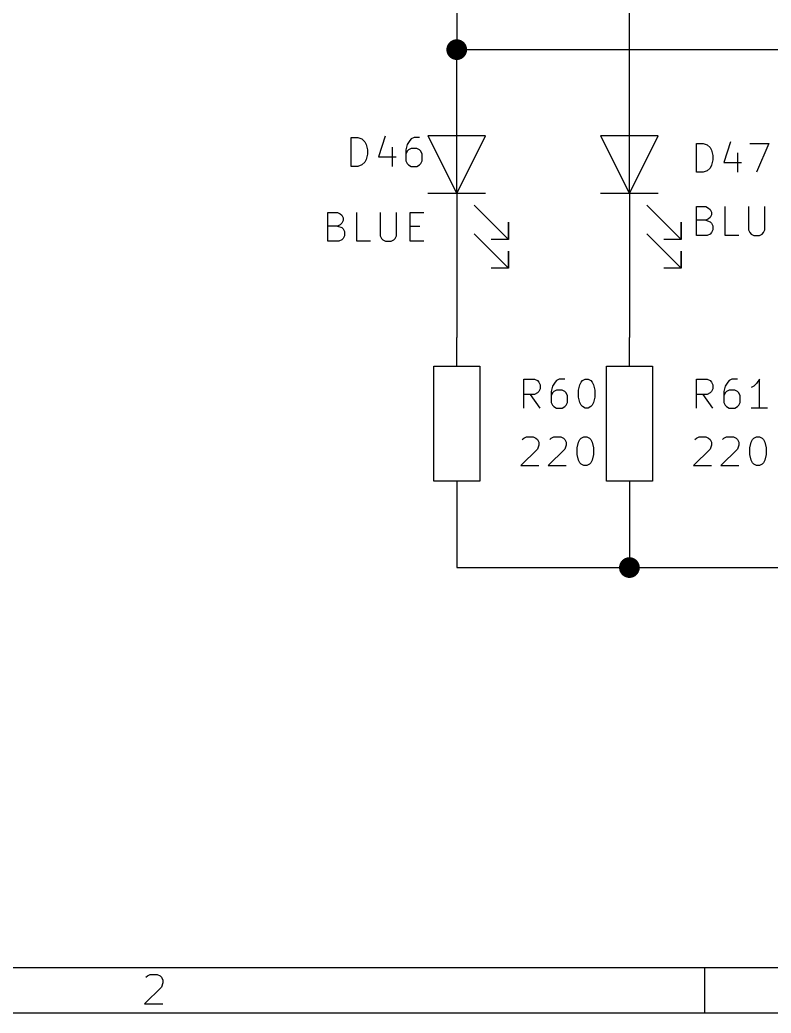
# Model space of a CAD drawing. Extents: x 0.4 to 11.3, y -7.9 to -0.4.
# Drawn here: x 3.141 to 4.446, y -7.874 to -6.148 of the extents above; entities that cross this region are included whole.
import ezdxf

# ---------------------------------------------------------------- set-up
doc = ezdxf.new("R2010")
doc.units = 0
doc.header["$MEASUREMENT"] = 0
for name, color, linetype in [('CYAN2', 4, 'CONTINUOUS'), ('GREEN3', 91, 'CONTINUOUS'), ('RED2', 1, 'CONTINUOUS')]:
    doc.layers.add(name, color=color, linetype=linetype)

msp = doc.modelspace()

# ---------------------------------------------------------------- linework, layer by layer
at = {"layer": 'CYAN2', "linetype": 'CONTINUOUS'}
for p, q in [((3.7758, -6.3504), (3.7639, -6.3861)), ((3.7163, -6.4028), (3.7163, -6.3528)), ((3.7163, -6.3528), (3.7282, -6.3528)), ((3.7282, -6.3528), (3.7353, -6.3552)), ((3.7353, -6.3552), (3.7401, -6.3599)), ((3.7401, -6.3599), (3.7425, -6.3647)), ((3.7425, -6.3647), (3.7449, -6.3742)), ((3.8139, -6.3647), (3.8115, -6.3742)), ((3.8187, -6.3576), (3.8139, -6.3647)), ((3.821, -6.3552), (3.8187, -6.3576)), ((3.8258, -6.3528), (3.821, -6.3552)), ((3.8353, -6.3528), (3.8258, -6.3528)), ((4.3163, -6.4128), (4.3163, -6.3628)), ((4.3163, -6.3628), (4.3282, -6.3628)), ((4.3163, -6.4128), (4.3163, -6.3628)), ((4.3163, -6.3628), (4.3282, -6.3628)), ((4.3282, -6.3628), (4.3353, -6.3652)), ((4.3282, -6.3628), (4.3353, -6.3652)), ((4.3353, -6.3652), (4.3401, -6.3699)), ((4.3353, -6.3652), (4.3401, -6.3699)), ((4.3758, -6.3604), (4.3639, -6.3961)), ((4.3758, -6.3604), (4.3639, -6.3961)), ((4.4091, -6.3628), (4.4425, -6.3628)), ((4.4091, -6.3628), (4.4425, -6.3628)), ((4.4425, -6.3628), (4.421, -6.4128)), ((4.4425, -6.3628), (4.421, -6.4128)), ((3.7449, -6.3814), (3.7425, -6.3909)), ((3.7449, -6.3742), (3.7449, -6.3814)), ((3.7639, -6.3861), (3.7949, -6.3861)), ((3.7877, -6.3695), (3.7877, -6.4028)), ((3.8115, -6.3742), (3.8115, -6.3933)), ((3.8139, -6.3766), (3.8115, -6.3814)), ((3.8163, -6.3742), (3.8139, -6.3766)), ((3.821, -6.3718), (3.8163, -6.3742)), ((3.8306, -6.3718), (3.821, -6.3718)), ((3.8353, -6.3742), (3.8306, -6.3718)), ((3.8377, -6.3766), (3.8353, -6.3742)), ((3.8401, -6.3814), (3.8377, -6.3766)), ((3.8401, -6.3933), (3.8401, -6.3814)), ((4.3401, -6.3699), (4.3425, -6.3747)), ((4.3401, -6.3699), (4.3425, -6.3747)), ((4.3425, -6.3747), (4.3449, -6.3842)), ((4.3425, -6.3747), (4.3449, -6.3842)), ((4.3449, -6.3842), (4.3449, -6.3914)), ((4.3449, -6.3842), (4.3449, -6.3914)), ((4.3877, -6.3795), (4.3877, -6.4128)), ((4.3877, -6.3795), (4.3877, -6.4128)), ((3.7282, -6.4028), (3.7163, -6.4028)), ((3.7353, -6.4004), (3.7282, -6.4028)), ((3.7401, -6.3957), (3.7353, -6.4004)), ((3.7425, -6.3909), (3.7401, -6.3957)), ((3.8115, -6.3933), (3.8139, -6.398)), ((3.8139, -6.398), (3.8163, -6.4004)), ((3.8163, -6.4004), (3.821, -6.4028)), ((3.821, -6.4028), (3.8306, -6.4028)), ((3.8306, -6.4028), (3.8353, -6.4004)), ((3.8353, -6.4004), (3.8377, -6.398)), ((3.8377, -6.398), (3.8401, -6.3933)), ((4.3425, -6.4009), (4.3401, -6.4057)), ((4.3425, -6.4009), (4.3401, -6.4057)), ((4.3449, -6.3914), (4.3425, -6.4009)), ((4.3449, -6.3914), (4.3425, -6.4009)), ((4.3639, -6.3961), (4.3949, -6.3961)), ((4.3639, -6.3961), (4.3949, -6.3961)), ((4.3282, -6.4128), (4.3163, -6.4128)), ((4.3282, -6.4128), (4.3163, -6.4128)), ((4.3353, -6.4104), (4.3282, -6.4128)), ((4.3353, -6.4104), (4.3282, -6.4128)), ((4.3401, -6.4057), (4.3353, -6.4104)), ((4.3401, -6.4057), (4.3353, -6.4104)), ((3.6763, -6.5328), (3.6763, -6.4828)), ((3.6763, -6.4828), (3.6929, -6.4828)), ((3.6929, -6.4828), (3.6977, -6.4852)), ((3.6977, -6.4852), (3.7001, -6.4876)), ((3.7001, -6.4876), (3.7025, -6.4923)), ((3.7263, -6.5328), (3.7263, -6.4828)), ((3.7668, -6.4828), (3.7668, -6.5233)), ((3.7953, -6.5233), (3.7953, -6.4828)), ((3.8191, -6.5328), (3.8191, -6.4828)), ((3.8191, -6.4828), (3.8429, -6.4828)), ((4.3163, -6.5228), (4.3163, -6.4728)), ((4.3163, -6.4728), (4.3329, -6.4728)), ((4.3163, -6.5228), (4.3163, -6.4728)), ((4.3163, -6.4728), (4.3329, -6.4728)), ((4.3329, -6.4728), (4.3377, -6.4752)), ((4.3329, -6.4728), (4.3377, -6.4752)), ((4.3377, -6.4752), (4.3401, -6.4776)), ((4.3377, -6.4752), (4.3401, -6.4776)), ((4.3401, -6.4776), (4.3425, -6.4823)), ((4.3401, -6.4776), (4.3425, -6.4823)), ((4.3425, -6.4871), (4.3401, -6.4918)), ((4.3425, -6.4871), (4.3401, -6.4918)), ((4.3425, -6.4823), (4.3425, -6.4871)), ((4.3425, -6.4823), (4.3425, -6.4871)), ((4.3663, -6.5228), (4.3663, -6.4728)), ((4.3663, -6.5228), (4.3663, -6.4728)), ((4.4068, -6.4728), (4.4068, -6.5133)), ((4.4068, -6.4728), (4.4068, -6.5133)), ((4.4353, -6.5133), (4.4353, -6.4728)), ((4.4353, -6.5133), (4.4353, -6.4728)), ((3.6929, -6.5066), (3.6763, -6.5066)), ((3.6977, -6.5042), (3.6929, -6.5066)), ((3.6929, -6.5066), (3.7001, -6.509)), ((3.7001, -6.5018), (3.6977, -6.5042)), ((3.7025, -6.4971), (3.7001, -6.5018)), ((3.7025, -6.4923), (3.7025, -6.4971)), ((3.8191, -6.5066), (3.8358, -6.5066)), ((4.3329, -6.4966), (4.3163, -6.4966)), ((4.3329, -6.4966), (4.3163, -6.4966)), ((4.3377, -6.4942), (4.3329, -6.4966)), ((4.3377, -6.4942), (4.3329, -6.4966)), ((4.3329, -6.4966), (4.3401, -6.499)), ((4.3329, -6.4966), (4.3401, -6.499)), ((4.3401, -6.4918), (4.3377, -6.4942)), ((4.3401, -6.4918), (4.3377, -6.4942)), ((4.3401, -6.499), (4.3425, -6.5014)), ((4.3401, -6.499), (4.3425, -6.5014)), ((4.3425, -6.5014), (4.3449, -6.5061)), ((4.3425, -6.5014), (4.3449, -6.5061)), ((4.3449, -6.5061), (4.3449, -6.5133)), ((4.3449, -6.5061), (4.3449, -6.5133)), ((3.7001, -6.509), (3.7025, -6.5114)), ((3.7025, -6.5114), (3.7049, -6.5161)), ((3.7049, -6.5233), (3.7025, -6.528)), ((3.7049, -6.5161), (3.7049, -6.5233)), ((3.7668, -6.5233), (3.7691, -6.528)), ((3.7929, -6.528), (3.7953, -6.5233)), ((4.3353, -6.5228), (4.3163, -6.5228)), ((4.3353, -6.5228), (4.3163, -6.5228)), ((4.3401, -6.5204), (4.3353, -6.5228)), ((4.3401, -6.5204), (4.3353, -6.5228)), ((4.3425, -6.518), (4.3401, -6.5204)), ((4.3425, -6.518), (4.3401, -6.5204)), ((4.3449, -6.5133), (4.3425, -6.518)), ((4.3449, -6.5133), (4.3425, -6.518)), ((4.3901, -6.5228), (4.3663, -6.5228)), ((4.3901, -6.5228), (4.3663, -6.5228)), ((4.4068, -6.5133), (4.4091, -6.518)), ((4.4068, -6.5133), (4.4091, -6.518)), ((4.4091, -6.518), (4.4115, -6.5204)), ((4.4091, -6.518), (4.4115, -6.5204)), ((4.4115, -6.5204), (4.4163, -6.5228)), ((4.4115, -6.5204), (4.4163, -6.5228)), ((4.4163, -6.5228), (4.4258, -6.5228)), ((4.4163, -6.5228), (4.4258, -6.5228)), ((4.4258, -6.5228), (4.4306, -6.5204)), ((4.4258, -6.5228), (4.4306, -6.5204)), ((4.4306, -6.5204), (4.4329, -6.518)), ((4.4306, -6.5204), (4.4329, -6.518)), ((4.4329, -6.518), (4.4353, -6.5133)), ((4.4329, -6.518), (4.4353, -6.5133)), ((3.6953, -6.5328), (3.6763, -6.5328)), ((3.7001, -6.5304), (3.6953, -6.5328)), ((3.7025, -6.528), (3.7001, -6.5304)), ((3.7501, -6.5328), (3.7263, -6.5328)), ((3.7691, -6.528), (3.7715, -6.5304)), ((3.7715, -6.5304), (3.7763, -6.5328)), ((3.7763, -6.5328), (3.7858, -6.5328)), ((3.7858, -6.5328), (3.7906, -6.5304)), ((3.7906, -6.5304), (3.7929, -6.528)), ((3.8429, -6.5328), (3.8191, -6.5328)), ((4.0163, -6.8228), (4.0163, -6.7728)), ((4.0163, -6.7728), (4.0353, -6.7728)), ((4.0353, -6.7728), (4.0401, -6.7752)), ((4.0401, -6.7752), (4.0425, -6.7776)), ((4.0425, -6.7776), (4.0449, -6.7823)), ((4.0449, -6.7823), (4.0449, -6.7895)), ((4.071, -6.7776), (4.0663, -6.7847)), ((4.0734, -6.7752), (4.071, -6.7776)), ((4.0782, -6.7728), (4.0734, -6.7752)), ((4.0877, -6.7728), (4.0782, -6.7728)), ((4.1115, -6.7918), (4.1139, -6.7823)), ((4.1139, -6.7823), (4.1163, -6.7776)), ((4.1163, -6.7776), (4.1187, -6.7752)), ((4.1187, -6.7752), (4.1234, -6.7728)), ((4.1234, -6.7728), (4.1282, -6.7728)), ((4.1282, -6.7728), (4.1329, -6.7752)), ((4.1329, -6.7752), (4.1353, -6.7776)), ((4.1353, -6.7776), (4.1377, -6.7823)), ((4.1377, -6.7823), (4.1401, -6.7918)), ((4.3163, -6.8228), (4.3163, -6.7728)), ((4.3163, -6.7728), (4.3353, -6.7728)), ((4.3353, -6.7728), (4.3401, -6.7752)), ((4.3401, -6.7752), (4.3425, -6.7776)), ((4.3425, -6.7776), (4.3449, -6.7823)), ((4.3449, -6.7823), (4.3449, -6.7895)), ((4.371, -6.7776), (4.3663, -6.7847)), ((4.3734, -6.7752), (4.371, -6.7776)), ((4.3782, -6.7728), (4.3734, -6.7752)), ((4.3877, -6.7728), (4.3782, -6.7728)), ((4.421, -6.7799), (4.4163, -6.7847)), ((4.4258, -6.7728), (4.421, -6.7799)), ((4.4258, -6.8228), (4.4258, -6.7728)), ((4.0353, -6.799), (4.0163, -6.799)), ((4.0449, -6.8228), (4.0282, -6.799)), ((4.0401, -6.7966), (4.0353, -6.799)), ((4.0425, -6.7942), (4.0401, -6.7966)), ((4.0449, -6.7895), (4.0425, -6.7942)), ((4.0663, -6.7847), (4.0639, -6.7942)), ((4.0639, -6.7942), (4.0639, -6.8133)), ((4.0663, -6.7966), (4.0639, -6.8014)), ((4.0687, -6.7942), (4.0663, -6.7966)), ((4.0734, -6.7918), (4.0687, -6.7942)), ((4.0829, -6.7918), (4.0734, -6.7918)), ((4.0877, -6.7942), (4.0829, -6.7918)), ((4.0901, -6.7966), (4.0877, -6.7942)), ((4.0925, -6.8014), (4.0901, -6.7966)), ((4.1115, -6.8038), (4.1115, -6.7918)), ((4.1401, -6.7918), (4.1401, -6.8038)), ((4.3353, -6.799), (4.3163, -6.799)), ((4.3449, -6.8228), (4.3282, -6.799)), ((4.3401, -6.7966), (4.3353, -6.799)), ((4.3425, -6.7942), (4.3401, -6.7966)), ((4.3449, -6.7895), (4.3425, -6.7942)), ((4.3663, -6.7847), (4.3639, -6.7942)), ((4.3639, -6.7942), (4.3639, -6.8133)), ((4.3663, -6.7966), (4.3639, -6.8014)), ((4.3687, -6.7942), (4.3663, -6.7966)), ((4.3734, -6.7918), (4.3687, -6.7942)), ((4.3829, -6.7918), (4.3734, -6.7918)), ((4.3877, -6.7942), (4.3829, -6.7918)), ((4.3901, -6.7966), (4.3877, -6.7942)), ((4.3925, -6.8014), (4.3901, -6.7966)), ((4.4163, -6.7847), (4.4115, -6.7871)), ((4.0639, -6.8133), (4.0663, -6.818)), ((4.0901, -6.818), (4.0925, -6.8133)), ((4.0925, -6.8133), (4.0925, -6.8014)), ((4.1139, -6.8133), (4.1115, -6.8038)), ((4.1163, -6.818), (4.1139, -6.8133)), ((4.1377, -6.8133), (4.1353, -6.818)), ((4.1401, -6.8038), (4.1377, -6.8133)), ((4.3639, -6.8133), (4.3663, -6.818)), ((4.3901, -6.818), (4.3925, -6.8133)), ((4.3925, -6.8133), (4.3925, -6.8014)), ((4.0663, -6.818), (4.0687, -6.8204)), ((4.0687, -6.8204), (4.0734, -6.8228)), ((4.0734, -6.8228), (4.0829, -6.8228)), ((4.0829, -6.8228), (4.0877, -6.8204)), ((4.0877, -6.8204), (4.0901, -6.818)), ((4.1187, -6.8204), (4.1163, -6.818)), ((4.1234, -6.8228), (4.1187, -6.8204)), ((4.1282, -6.8228), (4.1234, -6.8228)), ((4.1329, -6.8204), (4.1282, -6.8228)), ((4.1353, -6.818), (4.1329, -6.8204)), ((4.3663, -6.818), (4.3687, -6.8204)), ((4.3687, -6.8204), (4.3734, -6.8228)), ((4.3734, -6.8228), (4.3829, -6.8228)), ((4.3829, -6.8228), (4.3877, -6.8204)), ((4.3877, -6.8204), (4.3901, -6.818)), ((4.4401, -6.8228), (4.4115, -6.8228)), ((4.0139, -6.8776), (4.0163, -6.8752)), ((4.0163, -6.8752), (4.021, -6.8728)), ((4.021, -6.8728), (4.0329, -6.8728)), ((4.0329, -6.8728), (4.0377, -6.8752)), ((4.0377, -6.8752), (4.0401, -6.8776)), ((4.0401, -6.8776), (4.0425, -6.8823)), ((4.0425, -6.8823), (4.0425, -6.8871)), ((4.0615, -6.8776), (4.0639, -6.8752)), ((4.0639, -6.8752), (4.0687, -6.8728)), ((4.0687, -6.8728), (4.0806, -6.8728)), ((4.0806, -6.8728), (4.0853, -6.8752)), ((4.0853, -6.8752), (4.0877, -6.8776)), ((4.0877, -6.8776), (4.0901, -6.8823)), ((4.0901, -6.8823), (4.0901, -6.8871)), ((4.1091, -6.8918), (4.1115, -6.8823)), ((4.1115, -6.8823), (4.1139, -6.8776)), ((4.1139, -6.8776), (4.1163, -6.8752)), ((4.1163, -6.8752), (4.121, -6.8728)), ((4.121, -6.8728), (4.1258, -6.8728)), ((4.1258, -6.8728), (4.1306, -6.8752)), ((4.1306, -6.8752), (4.1329, -6.8776)), ((4.1329, -6.8776), (4.1353, -6.8823)), ((4.1353, -6.8823), (4.1377, -6.8918)), ((4.3139, -6.8776), (4.3163, -6.8752)), ((4.3163, -6.8752), (4.321, -6.8728)), ((4.321, -6.8728), (4.3329, -6.8728)), ((4.3329, -6.8728), (4.3377, -6.8752)), ((4.3377, -6.8752), (4.3401, -6.8776)), ((4.3401, -6.8776), (4.3425, -6.8823)), ((4.3425, -6.8823), (4.3425, -6.8871)), ((4.3615, -6.8776), (4.3639, -6.8752)), ((4.3639, -6.8752), (4.3687, -6.8728)), ((4.3687, -6.8728), (4.3806, -6.8728)), ((4.3806, -6.8728), (4.3853, -6.8752)), ((4.3853, -6.8752), (4.3877, -6.8776)), ((4.3877, -6.8776), (4.3901, -6.8823)), ((4.3901, -6.8823), (4.3901, -6.8871)), ((4.4091, -6.8918), (4.4115, -6.8823)), ((4.4115, -6.8823), (4.4139, -6.8776)), ((4.4139, -6.8776), (4.4163, -6.8752)), ((4.4163, -6.8752), (4.421, -6.8728)), ((4.421, -6.8728), (4.4258, -6.8728)), ((4.4258, -6.8728), (4.4306, -6.8752)), ((4.4306, -6.8752), (4.4329, -6.8776)), ((4.4329, -6.8776), (4.4353, -6.8823)), ((4.4353, -6.8823), (4.4377, -6.8918)), ((4.0401, -6.8942), (4.0115, -6.9228)), ((4.0425, -6.8871), (4.0401, -6.8942)), ((4.0877, -6.8942), (4.0591, -6.9228)), ((4.0901, -6.8871), (4.0877, -6.8942)), ((4.1091, -6.9038), (4.1091, -6.8918)), ((4.1115, -6.9133), (4.1091, -6.9038)), ((4.1377, -6.9038), (4.1353, -6.9133)), ((4.1377, -6.8918), (4.1377, -6.9038)), ((4.3401, -6.8942), (4.3115, -6.9228)), ((4.3425, -6.8871), (4.3401, -6.8942)), ((4.3877, -6.8942), (4.3591, -6.9228)), ((4.3901, -6.8871), (4.3877, -6.8942)), ((4.4091, -6.9038), (4.4091, -6.8918)), ((4.4115, -6.9133), (4.4091, -6.9038)), ((4.4377, -6.9038), (4.4353, -6.9133)), ((4.4377, -6.8918), (4.4377, -6.9038)), ((4.1139, -6.918), (4.1115, -6.9133)), ((4.1163, -6.9204), (4.1139, -6.918)), ((4.121, -6.9228), (4.1163, -6.9204)), ((4.1306, -6.9204), (4.1258, -6.9228)), ((4.1329, -6.918), (4.1306, -6.9204)), ((4.1353, -6.9133), (4.1329, -6.918)), ((4.4139, -6.918), (4.4115, -6.9133)), ((4.4163, -6.9204), (4.4139, -6.918)), ((4.421, -6.9228), (4.4163, -6.9204)), ((4.4306, -6.9204), (4.4258, -6.9228)), ((4.4329, -6.918), (4.4306, -6.9204)), ((4.4353, -6.9133), (4.4329, -6.918)), ((4.0115, -6.9228), (4.0425, -6.9228)), ((4.0591, -6.9228), (4.0901, -6.9228)), ((4.1258, -6.9228), (4.121, -6.9228)), ((4.3115, -6.9228), (4.3425, -6.9228)), ((4.3591, -6.9228), (4.3901, -6.9228)), ((4.4258, -6.9228), (4.421, -6.9228))]:
    msp.add_line(p, q, dxfattribs=at)
at = {"layer": 'GREEN3', "linetype": 'CONTINUOUS'}
for p, q in [((3.9, -4.75), (3.9, -6.2)), ((4.2, -6.25), (4.2, -6.05)), ((3.9, -6.25), (3.9, -6.2)), ((3.9, -6.2), (6.95, -6.2)), ((3.9, -6.55), (3.9, -6.7)), ((4.2, -6.55), (4.2, -6.7)), ((3.9, -7), (3.9, -7.1)), ((4.2, -7), (4.2, -7.1)), ((3.9, -7.1), (4.2, -7.1)), ((4.2, -7.1), (4.5, -7.1))]:
    msp.add_line(p, q, dxfattribs=at)
at = {"layer": 'GREEN3', "const_width": 0.018}
for points in [[(3.891, -6.2, 1), (3.909, -6.2, 1)], [(4.191, -7.1, 1), (4.209, -7.1, 1)]]:
    msp.add_lwpolyline(points, format="xyb", close=True, dxfattribs=at)
at = {"layer": 'RED2', "linetype": 'CONTINUOUS'}
for p, q in [((3.9, -6.35), (3.9, -6.25)), ((4.2, -6.35), (4.2, -6.25)), ((4.2, -6.35), (4.2, -6.25)), ((3.95, -6.35), (3.85, -6.35)), ((3.85, -6.35), (3.9, -6.45)), ((3.9, -6.45), (3.9, -6.35)), ((3.9, -6.45), (3.95, -6.35)), ((4.25, -6.35), (4.15, -6.35)), ((4.15, -6.35), (4.2, -6.45)), ((4.2, -6.45), (4.2, -6.35)), ((4.2, -6.45), (4.25, -6.35)), ((3.95, -6.45), (3.85, -6.45)), ((3.9, -6.45), (3.9, -6.55)), ((4.25, -6.45), (4.15, -6.45)), ((4.2, -6.45), (4.2, -6.55)), ((4.2, -6.45), (4.2, -6.55)), ((3.93, -6.47), (3.99, -6.53)), ((4.23, -6.47), (4.29, -6.53)), ((3.99, -6.53), (3.99, -6.5)), ((3.99, -6.5), (3.99, -6.53)), ((4.29, -6.53), (4.29, -6.5)), ((4.29, -6.5), (4.29, -6.53)), ((3.93, -6.52), (3.99, -6.58)), ((4.23, -6.52), (4.29, -6.58)), ((3.99, -6.53), (3.96, -6.53)), ((4.29, -6.53), (4.26, -6.53)), ((3.99, -6.58), (3.99, -6.55)), ((3.99, -6.55), (3.99, -6.58)), ((4.29, -6.58), (4.29, -6.55)), ((4.29, -6.55), (4.29, -6.58)), ((3.99, -6.58), (3.96, -6.58)), ((4.29, -6.58), (4.26, -6.58)), ((3.9, -6.75), (3.9, -6.7)), ((4.2, -6.75), (4.2, -6.7)), ((3.86, -6.95), (3.86, -6.75)), ((3.86, -6.75), (3.94, -6.75)), ((3.94, -6.75), (3.94, -6.95)), ((4.16, -6.95), (4.16, -6.75)), ((4.16, -6.75), (4.24, -6.75)), ((4.24, -6.75), (4.24, -6.95)), ((3.94, -6.95), (3.86, -6.95)), ((3.9, -6.95), (3.9, -7)), ((4.24, -6.95), (4.16, -6.95)), ((4.2, -6.95), (4.2, -7)), ((11.2206, -7.7956), (0.4724, -7.7956)), ((4.3307, -7.7956), (4.3307, -7.8743)), ((3.3601, -7.812), (3.3625, -7.8096)), ((3.3625, -7.8096), (3.3674, -7.8071)), ((3.3674, -7.8071), (3.3796, -7.8071)), ((3.3796, -7.8071), (3.3845, -7.8096)), ((3.3845, -7.8096), (3.3869, -7.812)), ((3.3869, -7.812), (3.3893, -7.8169)), ((3.3893, -7.8169), (3.3893, -7.8217)), ((3.3869, -7.8291), (3.3576, -7.8583)), ((3.3893, -7.8217), (3.3869, -7.8291)), ((3.3576, -7.8583), (3.3893, -7.8583)), ((11.2993, -7.8743), (0.3937, -7.8743))]:
    msp.add_line(p, q, dxfattribs=at)

doc.saveas('drawing.dxf')
